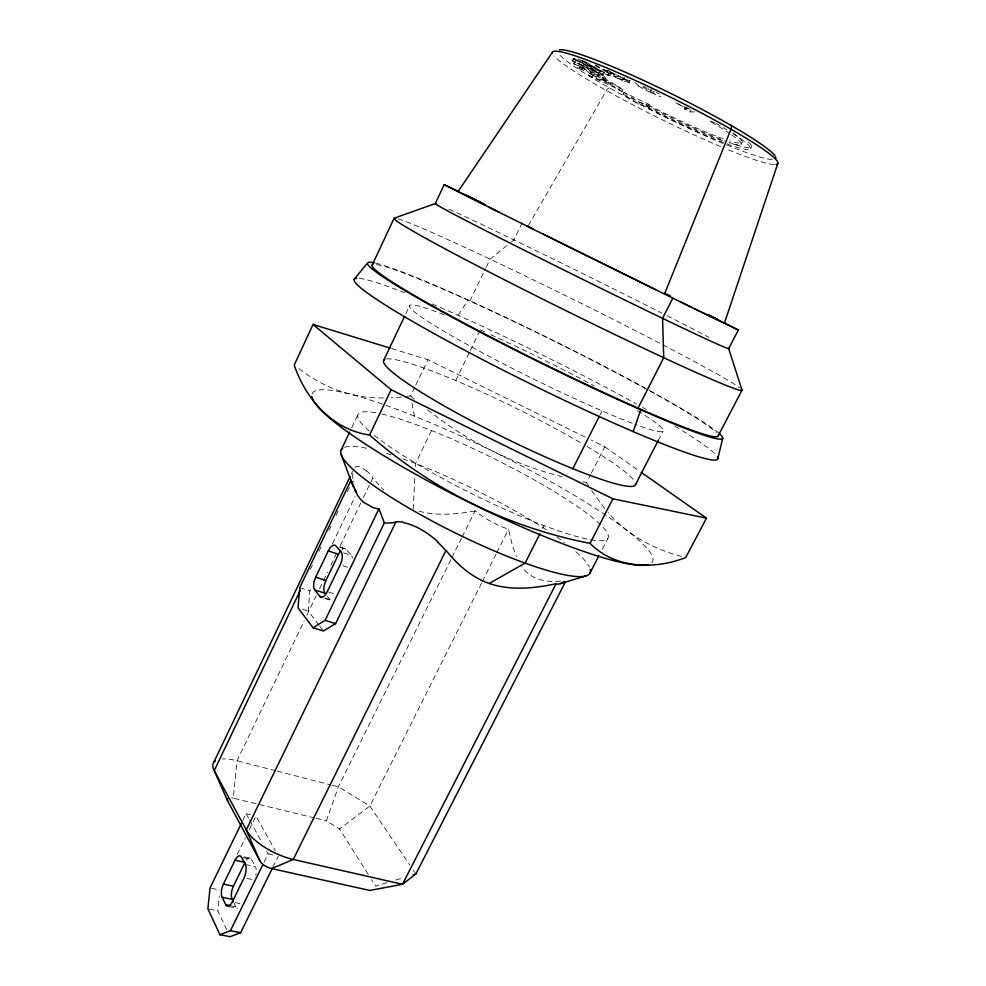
<?xml version="1.0" encoding="UTF-8"?>
<svg xmlns="http://www.w3.org/2000/svg" width="986" height="986" viewBox="0 0 986 986"><rect width="100%" height="100%" fill="white"/><g stroke="black" fill="none" stroke-linecap="round" stroke-linejoin="round"><path stroke-width="0.74" stroke-dasharray="4.93 3.7" d="M413.183 509.331L414.823 477.236M415.377 466.551L415.525 463.494L431.498 430.537M318.959 625.136L308.211 611.073L309.863 590.947L311.847 586.781M314.559 817.986L233.312 798.167L237.022 760.773L304.23 620.773M226.866 929.909L217.82 910.867L219.311 896.015M368.259 874.434L339.529 828.992L326.366 820.87L338.358 786.84L451.157 559.161M351.657 427.924L358.14 414.243M405.788 313.77L409.683 305.561M351.373 473.909L352.692 471.135M310.331 569.39L312.315 565.237M318.946 551.347L322.262 544.408M328.893 530.53L332.208 523.591M336.177 515.271L338.173 511.105M347.442 491.669L349.438 487.503M332.442 543.791L355.022 496.636M406.7 396.458L410.583 395.965L415.094 386.561M415.735 385.218L427.986 359.693L585.425 437.229M572.188 60.75L573.125 58.79L574.185 58.593L596.247 69.143L595.298 71.103L572.188 60.75L602.039 74.936L603.235 74.8L604.184 72.841L579.127 58.655M306.892 615.227L316.21 595.815M319.526 588.889L322.853 581.95M323.519 580.569L327.512 572.25M330.84 565.323L337.495 551.457M340.158 545.911L360.79 502.946M363.44 497.4L372.757 477.988L383.727 490.104M573.248 60.553L574.185 58.593M583.798 70.832L579.805 67.147L580.729 65.236L584.71 68.921L583.798 70.832L579.275 68.737L573.716 63.634L574.641 61.711L601.854 74.295L607.203 79.398L606.279 81.308L601.731 79.2L597.775 75.466L590.38 72.04L591.317 70.117L598.699 73.543L602.656 77.29L607.203 79.398M595.298 71.103L575.738 60.097L576.699 58.112M579.275 68.737L580.187 66.826L574.641 61.711M469.878 301.075L485.506 268.611M486.16 267.268L490.067 259.145L510.341 242.802M586.732 68.009L590.392 71.423L588.469 75.281C599.488 81.025 611.345 85.153 622.018 91.587L622.93 89.701C611.443 81.542 595.877 80.051 585.807 69.932L586.732 68.009L580.729 65.236M592.019 77.537L592.919 75.663M522.247 222.676L513.916 239.918L511.524 241.841M622.93 89.701L610.704 81.887L589.369 73.408L594.003 75.429L594.928 73.519L591.317 70.117M597.775 75.466L598.699 73.543M606.279 81.308L600.918 76.23L601.854 74.295M602.039 74.936L602.988 72.989L604.184 72.841M455.717 380.559L469.644 351.829M470.31 350.461L479.59 331.308M601.731 79.2L602.656 77.29M242.716 820.537L246.056 813.647L250.284 814.658M607.117 72.015L608.103 69.994M607.622 75.182L608.584 73.198L611.542 74.036L610.58 76.021L607.622 75.182L582.258 60.885M618.037 78.535A9.848 0.974 26.5 0 1 609.57 74.049L610.026 71.707M613.181 75.109L613.662 74.098M622.018 91.587L609.792 83.785L610.704 81.887M614.857 73.654L613.884 75.663L618.875 78.214A8.529 0.85 26.5 0 0 619.713 78.572L619.984 78.67A9.946 0.986 26.5 0 0 620.65 78.942L621.229 79.163M609.668 84.586L610.58 82.688M237.244 854.406L245.243 837.952M249.248 829.731L255.916 816.014L275.316 850.807M623.374 79.718L624.36 77.697M618.37 90.12L619.282 88.247M618.012 78.523A12.535 1.245 26.5 0 0 620.182 79.484C623.707 82.38 624.385 78.572 627.306 79.915M733.239 133.763A94.792 9.096 26.3 0 1 735.901 146.914A94.792 9.096 26.3 0 1 642.342 105.243L638.78 104.405L622.979 94.212L623.891 92.364L650.526 105.108L649.614 106.956L645.99 106.106L646.902 104.257L650.526 105.108M629.204 82.541L630.19 80.519M264.088 862.084L268.118 853.851L266.651 851.164M638.78 104.405L639.68 102.569L643.242 103.407A94.816 9.219 26.3 0 0 725.339 141.06M642.342 105.243L643.242 103.407M642.736 87.076L650.181 91.612L651.179 89.578M638.497 85.93A10.316 1.035 26.4 0 0 647.05 90.774L651.142 92.696L652.128 90.675M272.912 867.101L278.298 856.156M451.834 557.78L461.411 538.467M462.089 537.087L475.079 510.871A116.151 112.293 -83.7 0 0 508.542 529.223L512.239 545.061L516.381 556.609M694.588 111.911L690.114 111.923L684.309 108.916L685.319 106.895M690.114 111.923L691.124 109.902M481.624 582.936L369.849 806.043L339.529 828.992M482.314 581.555L496.118 554.009M496.808 552.628L508.542 529.223M542.707 528.299L544.062 525.624M600.006 414.921L602.039 410.891M741.028 144.511L742.212 142.181M750.642 148.664L751.628 146.741M588.63 485.962L586.571 482.561L590.614 474.611M591.28 473.28L604.763 446.757L590.959 439.953M602.31 549.128L607.857 538.344M658.167 440.569L663.036 431.128M528.262 225.695L606.378 90.539A4.067 1.886 -61.7 0 1 609.681 88.001M458.28 315.347L468.067 299.917M354.824 467.241C358.731 464.394 363.292 468.732 366.287 471.086M387.128 882.655L375.641 886.118L371.537 879.623M395.743 880.054L402.929 877.885M475.079 510.871C455.939 514.519 435.738 516.257 416.819 510.551M575.738 60.097L576.859 59.887L603.235 74.8M629.943 80.618L627.971 80.137M629.019 82.627L624.224 81.135M401.524 397.013L391.195 397.74M560.664 581.013C546.454 582.862 530.098 579.238 521.865 566.494M684.309 108.916L687.39 108.891L675.274 102.606L688.635 108.879M383.468 397.913C352.729 398.714 322.656 387.276 298.647 368.419M607.696 72.015L607.758 72.027A11.413 1.134 26.5 0 1 608.017 72.077L608.855 72.298M209.291 909.129L217.82 910.867M231.476 905.875L235.79 906.763A9.786 4.277 -76.9 0 0 238.982 908.131M228.962 906.578L237.601 908.352M235.149 902.609L240.917 903.817M211.448 888.275L219.915 890.062M246.981 878.415L252.749 879.672M582.911 481.772L586.571 482.561M245.341 864.475L255.399 866.706A9.786 4.326 -76.5 0 1 255.793 875.248M243.024 857.61L251.59 859.521L255.399 866.706M244.158 856.797L249.852 858.067M268.118 853.851L275.39 855.503M619.011 76.711L615.88 75.786M654.408 93.325L650.181 91.612M316.025 818.343L326.366 820.87M275.772 770.732L237.022 760.773A37.542 13.915 25.2 0 0 222.109 758.998M277.263 771.126L330.914 784.918M332.405 785.3L338.358 786.84L369.849 806.043L409.893 865.178M562.328 476.793C513.077 464.283 466.735 441.149 427.061 409.412M681.572 556.461C653.656 549.079 627.022 534.794 608.165 512.56M391.602 348.551L427.986 359.693M714.64 122.535L708.983 120.785A84.352 8.098 26.3 0 1 728.728 132.851M610.371 72.754L613.378 73.667A7.641 0.764 26.5 0 0 613.748 73.753M302.382 609.237L308.211 611.073M299.732 587.668L309.863 590.947M324.949 598.034L330.113 599.698A10.094 4.573 -71.7 0 0 332.701 600.474M324.949 598.465L331.407 600.548M328.609 591.994L335.08 594.102M342.783 565.668L349.241 567.85M343.707 552.826L351.435 555.475A10.131 4.61 -71.2 0 1 352.483 558.039M339.776 546.86L344.89 548.61M339.652 547.144L346.037 549.338L351.435 555.475M606.858 70.252L607.056 70.326A9.022 0.9 26.5 0 1 607.536 70.499M625.198 79.139L621.5 77.635M588.469 75.281L609.792 83.785M626.948 80.544L622.326 78.72A10.76 1.072 26.5 0 1 622.708 79.016L622.807 79.09M620.958 76.662L620.761 76.588A8.529 0.863 26.5 0 1 620.367 76.427M654.494 91.76L653.25 91.193M651.142 92.696L655.074 94.483A10.575 1.06 26.4 0 0 660.965 96.554M652.029 90.638L650.587 89.96M618.666 75.675L617.704 75.207M573.716 63.634L600.918 76.23M580.187 66.826L584.71 68.921M579.805 67.147L585.807 69.932M573.125 58.79L602.988 72.989M649.54 89.467L648.036 88.74M622.979 94.212L649.614 106.956M686.478 107.499L689.966 109.298M612.516 72.705L613.452 73.247M616.225 74.455L615.4 73.987M585.154 61.674L610.58 76.021M577.993 58.852L596.247 69.143M595.482 64.953L611.542 74.036M595.236 65.655L608.584 73.198M610.346 71.929L610.568 72.052A9.848 0.986 26.5 0 0 619.011 76.538A12.535 1.257 26.5 0 0 621.155 77.487M609.323 73.888L609.052 73.716A9.663 0.961 26.5 0 1 607.499 71.916M623.891 92.364L639.68 102.569M627.121 80.655L629.179 82.356M604.763 446.757L639.914 471.431M638.694 86.004L634.836 82.306M605.774 70.277L606.476 70.807L600.129 67.787M410.583 395.965L415.377 400.008M590.38 72.04L594.003 75.429M604.738 508.566L591.477 490.424M327.512 596.468L330.113 599.698M319.858 626.307L323.433 630.991M413.294 870.219L415.858 873.99M246.056 813.647L249.002 819.009M249.729 820.352L262.239 843.129M233.965 903.053L235.79 906.763M411.963 403.175L414.465 416.141M353.703 481.082L353.863 482.031M774.22 164.551A125.678 11.968 26.3 0 1 725.893 148.787M720.581 146.569A125.678 11.968 26.3 0 1 554.181 56.066M772.309 159.522A121.586 11.832 26.3 0 1 658.648 113.834A121.586 11.832 26.3 0 1 558.199 53.022M344.582 447.373A138.804 23.763 26.3 0 1 366.829 448.322M386.45 453.4A138.804 23.763 26.3 0 1 391.898 455.101M402.88 458.823A138.804 23.763 26.3 0 1 546.33 529.839M556.868 536.988A138.804 23.763 26.3 0 1 564.67 542.645M575.935 551.729A138.804 23.763 26.3 0 1 589.381 567.012M381.755 414.009A139.445 20.632 26.3 0 1 570.721 501.985A139.445 20.632 26.3 0 1 559.025 531.023A139.445 20.632 26.3 0 1 373.435 434.666M369.121 431.018A139.445 20.632 26.3 0 1 376.825 412.974M312.007 394.043A189.793 28.163 26.3 0 1 499.397 454.534A189.793 28.163 26.3 0 1 651.105 563.302M375.518 263.065A198.075 12.855 26.3 0 1 552.579 340.071A198.075 12.855 26.3 0 1 718.511 432.854M359.286 278.372A202.746 15.616 26.3 0 1 407.341 293.779M432.262 304.021A202.746 15.616 26.3 0 1 636.451 403.989M642.638 407.428A202.746 15.616 26.3 0 1 646.261 409.461M674.905 426.125A202.746 15.616 26.3 0 1 715.959 455.002M376.578 264.605A192.923 12.51 26.3 0 1 552.431 340.293A192.923 12.51 26.3 0 1 716.366 432.817M397.999 218.781A194.069 6.668 26.3 0 1 572.767 299.177A194.069 6.668 26.3 0 1 739.82 387.868M448.987 209.18A163.688 2.601 26.3 0 1 661.705 313.067M666.98 315.742A163.688 2.601 26.3 0 1 709.02 337.422M386.524 358.953A140.419 15.813 26.3 0 1 582.443 443.762M587.04 446.485A140.419 15.813 26.3 0 1 633.936 480.342M637.609 410.706A141.405 10.846 26.3 0 1 634.651 424.19M632.137 423.24A141.405 10.846 26.3 0 1 451.243 335.523A141.405 10.846 26.3 0 1 444.082 314.744M480.256 329.94A141.405 10.846 26.3 0 1 486.776 332.861M490.757 334.661A141.405 10.846 26.3 0 1 594.299 385.982M366.176 470.47A39.317 14.272 63.6 0 1 372.807 477.36M352.902 478.617A39.095 12.066 62.9 0 1 352.791 471.271M231.562 797.847A9.355 3.611 25.1 0 1 233.312 798.167M732.66 132.876A84.365 8.196 26.3 0 1 729.776 140.936M723.293 138.792A84.365 8.196 26.3 0 1 646.902 104.257M748.448 142.12A94.816 9.219 26.3 0 1 729.529 142.576M647.062 88.272A10.316 1.048 26.4 0 1 643.279 86.275M659.4 93.806A10.587 1.072 26.4 0 1 656.047 92.438M624.126 77.783A7.161 0.727 26.5 0 1 623.546 77.647M609.964 71.682A9.663 0.974 26.5 0 1 608.079 70.252M623.14 79.792A7.161 0.715 26.5 0 1 621.353 79.25M623.066 79.2A7.161 0.715 26.5 0 1 623.411 79.533M731.661 134.86A84.352 8.098 26.3 0 1 728.827 142.81M722.356 140.665A84.352 8.098 26.3 0 1 645.99 106.106M715.959 123.299A94.792 9.096 26.3 0 1 726.941 129.807M246.278 860.297A9.712 4.264 -76.4 0 1 251.59 859.521M341.846 549.683A10.045 4.536 -71.1 0 1 346.037 549.338"/><path stroke-width="1.48" d="M717.82 458.65L722.726 438.203M701.256 312.032L724.427 323.149L777.855 163.306M633.209 431.609L640.752 409.806M664.515 294.025L731.008 129.24A4.622 2.403 -59.7 0 0 730.441 125.037M390.148 348.095L313.03 324.468L294.247 365.03C305.598 399.12 332.529 429.76 369.577 434.999C431.942 489.795 508.529 527.559 590.047 543.36C615.054 568.762 654.137 569.809 685.714 557.558L706.457 518.143L641.171 472.319M372.116 265.271L394.03 218.35M435.233 203.671L444.181 184.641L458.736 191.58M341.279 449.801L349.71 432.028M383.727 360.272L404.494 316.506M369.577 434.999L391.171 389.729L313.03 324.468M213.629 762.646L350.055 476.682M351.004 480.244L299.732 587.668L298.019 607.844L313.043 627.762L323.433 630.991L335.573 623.645L384.367 522.888L378.944 508.85A147.925 67.381 -67.6 0 1 372.967 507.543L363.501 502.231A115.189 52.529 -68.1 0 1 357.61 495.28L351.004 480.244L353.999 487.922M300.385 590.207L214.221 770.645L227.655 800.891L260.131 861.308A9.909 4.067 26 0 0 271.68 868.604L369.799 890.444L402.51 884.306L415.858 873.99L565.508 581.678M315.693 577.192L328.301 550.866A10.082 4.499 -71.1 0 1 335.807 545.825L341.144 551.95A10.168 4.573 -71.2 0 1 340.195 564.805L327.315 591.575A10.131 4.536 -71.7 0 1 319.797 596.37L314.67 589.911A10.045 4.462 -71.6 0 1 315.693 577.192L325.898 580.557A10.008 4.499 -71.6 0 0 324.924 593.239L314.67 589.911M325.898 580.557L338.494 554.329A10.045 4.536 -71.1 0 1 340.651 550.903M313.043 627.762L325.109 620.342L378.944 508.85M241.385 823.285L210.03 887.979L207.873 908.845L219.952 934.716L230.095 936.7L240.646 932.707L272.247 868.469M223.44 884.085L235.05 860.199A9.749 4.227 -76.3 0 1 241.595 857.29L245.341 864.475A9.823 4.289 -76.4 0 1 244.097 877.787L232.252 902.005A9.823 4.24 -76.8 0 1 225.732 904.68L222.121 897.26A9.749 4.19 -76.6 0 1 223.44 884.085L233.411 886.217L245.009 862.417L235.05 860.199M219.952 934.716L230.441 930.685L262.744 864.821M539.995 533.648L525.107 563.105L489.179 583.49C471.678 577.389 457.381 564.658 446.017 550.348L293.261 859.447L271.68 868.604M572.829 468.683L599.328 416.265M672.785 298.179L662.555 318.342L663.738 357.721L638.053 408.093M564.608 581.444A126.775 22.099 -61.8 0 1 556.042 583.774L402.51 884.306L293.261 859.447A39.785 15.677 26 0 1 246.278 829.965L214.221 770.645A37.542 13.915 25.2 0 1 215.256 761.007M590.047 543.36L612.885 498.817L706.457 518.143M589.813 573.421L598.835 555.882M635.255 485.112L658.167 440.569M724.143 322.755L738.317 330.014L728.691 348.637L742.027 390.123M718.128 435.948L742.027 390.16M485.223 205.285L458.083 191.506L552.394 52.27M354.184 279.358L367.495 262.979M394.388 218.103L435.307 203.535M560.356 583.638L585.93 575.91M412.986 874.853L415.858 873.99M556.042 583.774C534.165 588.383 510.76 590.86 489.179 583.49M230.441 930.685L240.646 932.707M225.732 904.68L230.046 905.567M222.121 897.26L232.129 899.343L233.349 901.82M403.619 522.654C416.573 525.476 428.023 533.019 437.821 541.708M325.109 620.342L335.573 623.645M738.317 330.014L695.142 309.049M319.797 596.37L322.373 597.196M328.301 550.866L338.494 554.329M458.083 191.506L458.7 191.765M464.64 194.575L476.189 200.183M464.776 194.513L470.297 197.2M477.434 200.787L481.168 202.598M471.518 197.804L476.374 200.17M477.692 200.824L485.272 204.607M680.993 302.11L699.185 311.132M655.53 289.613L542.892 233.978M691.026 307.127L526.623 225.979M391.171 389.729L612.885 498.817M664.552 293.076L670.381 295.911M533.216 229.171L488.662 207.109M708.17 314.744L718.067 319.698M498.978 212.15L444.23 184.715M708.872 315.2L718.769 320.191M260.131 861.308L246.278 829.965L395.743 522.297L392.095 522.753A179.551 82.245 -67.2 0 1 384.367 522.9M355.009 490.473L355.675 492.162M341.033 454.102L353.062 486.209M552.394 53.281A125.678 11.968 26.3 0 1 673.327 98.575A125.678 11.968 26.3 0 1 775.994 164.477M559.456 49.793A121.586 11.832 26.3 0 1 670.8 93.436A121.586 11.832 26.3 0 1 775.169 156.133M775.76 157.39A121.586 11.832 26.3 0 1 775.76 158.364M590.244 569.329A138.804 23.763 26.3 0 1 458.293 534.437A138.804 23.763 26.3 0 1 342.66 448.334M719.373 433.618A198.075 12.855 26.3 0 1 537.58 361.32A198.075 12.855 26.3 0 1 374.31 262.794M717.377 456.949A202.746 15.616 26.3 0 1 527.153 382.248A202.746 15.616 26.3 0 1 356.624 278.298M718.153 435.726A192.923 12.51 26.3 0 1 537.777 360.962A192.923 12.51 26.3 0 1 372.683 264.692M741.373 389.162A194.069 6.668 26.3 0 1 563.277 309.357A194.069 6.668 26.3 0 1 395.768 218.214M728.247 348.157A163.688 2.601 26.3 0 1 579.287 277.67A163.688 2.601 26.3 0 1 436.169 203.732M635.576 483.67A140.419 15.813 26.3 0 1 501.208 436.182A140.419 15.813 26.3 0 1 384.848 359.397M437.303 541.869A41.843 16.959 34.8 0 1 445.401 550.299M395.485 522.025A41.979 17.107 38.3 0 1 403.286 522.173M355.897 492.1A182.767 85.659 -67.2 0 1 355.478 490.313M227.655 800.891A9.355 3.611 25.1 0 1 227.865 798.377M648.455 564.547A189.793 28.163 26.3 0 1 465.355 500.506A189.793 28.163 26.3 0 1 311.872 396.532M232.129 899.343A9.712 4.227 -76.7 0 1 233.411 886.217"/></g></svg>
